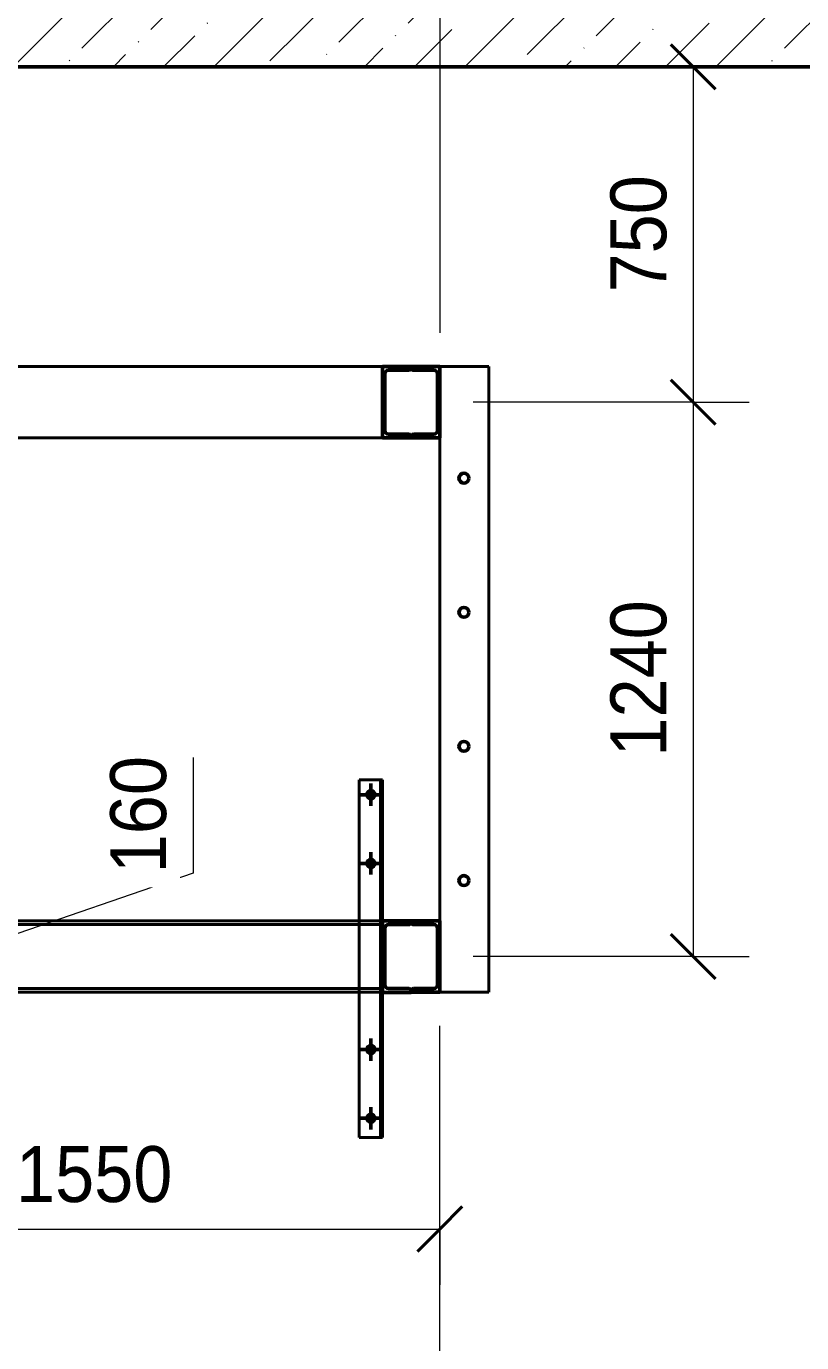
# Model space of a CAD drawing. Header units: millimetres. Extents: x 2670 to 14412, y -13325 to -6121.
# Drawn here: x 7776 to 9510, y -10598 to -7654 of the extents above; entities that cross this region are included whole.
import ezdxf

# ---------------------------------------------------------------- set-up
doc = ezdxf.new("R2010")
doc.units = ezdxf.units.MM
doc.linetypes.add('ADSK_Линия сетки', pattern=[25, 20, -2.5, 0, -2.5])
for name, color, linetype, lineweight in [('A-ANNO-DIMS', 7, 'Continuous', 9), ('A-ANNO-DIMS-50', 7, 'Continuous', 9), ('A-WALL', 7, 'Continuous', 18), ('A-WALL-PATT', 7, 'Continuous', 50), ('S-BEAM', 7, 'Continuous', 40), ('S-COLS', 7, 'Continuous', 18), ('S-GRID', 7, 'Continuous', 9)]:
    doc.layers.add(name, color=color, linetype=linetype, lineweight=lineweight)
doc.layers.add('A-DETL', color=7, linetype='Continuous', lineweight=5, true_color=0x00a600)
doc.styles.add('Arial_I_2', font='arial.ttf', dxfattribs={"width": 0.9, "height": 125})
doc.dimstyles.new('2_5mm_GOST_Type_AU_BF0_9_K_ADSK_Диагональ_2_мм_1', dxfattribs={"dimscale": 304.8, "dimtxt": 127.532425, "dimasz": 0.328084, "dimexe": 0.410105, "dimexo": 0.246063, "dimgap": 0.082021, "dimtad": 1, "dimdec": 0, "dimzin": 0, "dimdsep": 46, "dimtxsty": 'Arial_I_2', "dimblk1": 'OBLIQUE', "dimblk2": 'OBLIQUE', "dimsah": 1, "dimcen": 0.09, "dimazin": 2, "dimtfac": 1, "dimtdec": 4, "dimtix": 1, "dimtmove": 0, "dimatfit": 3, "dimfxl": 1, "dimtvp": 1, "dimtfill": 1, "dimtolj": 1, "dimtzin": 0, "dimlwd": 20, "dimlwe": 20, "dimarcsym": 2})
doc.dimstyles.new('2_5mm_GOST_Type_AU_BF0_9_K_ADSK_Диагональ_2_мм_1_1', dxfattribs={"dimscale": 304.8, "dimtxt": 127.532425, "dimasz": 0.328084, "dimexe": 0.410105, "dimexo": 0.246063, "dimgap": 0.082021, "dimtad": 1, "dimdec": 0, "dimzin": 0, "dimdsep": 46, "dimtxsty": 'Arial_I_2', "dimblk1": 'OBLIQUE', "dimblk2": 'OBLIQUE', "dimsah": 1, "dimcen": 0.09, "dimazin": 2, "dimtfac": 1, "dimtdec": 4, "dimtix": 1, "dimtmove": 1, "dimatfit": 3, "dimfxl": 1, "dimtvp": 1, "dimtfill": 1, "dimtolj": 1, "dimtzin": 0, "dimlwd": 20, "dimlwe": 20, "dimarcsym": 2})

# ---------------------------------------------------------------- blocks, each defined once
blk = doc.blocks.new('ADSK_КаркасНесущий_Уголок_ГОСТ 8509-93 - L 110x8-20697627-Конструкции металлические _ План')
at = {"layer": 'S-BEAM'}
for p, q in [((-699.8, 30), (-699.8, -80)), ((-699.8, 26), (-699.8, 30)), ((700, 30), (-699.8, 30)), ((-699.8, 30), (700, 30)), ((700, 30), (700, 26)), ((700, -80), (700, 30)), ((-699.8, 26), (-699.8, 22)), ((-699.8, 10), (-699.8, 22)), ((-699.8, -76), (-699.8, 10)), ((700, 22), (700, 26)), ((700, 22), (700, 10)), ((700, 10), (700, -76)), ((-699.8, -76), (-699.8, -80)), ((-699.8, -80), (700, -80)), ((700, -80), (700, -76))]:
    blk.add_line(p, q, dxfattribs=at)
blk = doc.blocks.new('ADSK_КаркасНесущий_Швеллер_ПолкаПараллельная_ГОСТ 8240-97 - 16П-20700698-Конструкции металлические _ План')
at = {"layer": 'S-BEAM'}
for p, q in [((6328.5, -8574.8), (6328.5, -8414.8)), ((6328.5, -8414.8), (6328.5, -8418.2)), ((6328.5, -8414.8), (8572.6, -8414.8)), ((6328.5, -8414.8), (8572.6, -8414.8)), ((6328.5, -8418.2), (6328.5, -8423.2)), ((8572.6, -8418.2), (8572.6, -8414.8)), ((8572.6, -8414.8), (8572.6, -8574.8)), ((8572.6, -8423.2), (8572.6, -8418.2)), ((6328.5, -8431.7), (6328.5, -8423.2)), ((6328.5, -8431.7), (6328.5, -8557.9)), ((8572.6, -8423.2), (8572.6, -8431.7)), ((8572.6, -8557.9), (8572.6, -8431.7)), ((6328.5, -8566.4), (6328.5, -8557.9)), ((6328.5, -8566.4), (6328.5, -8571.4)), ((8572.6, -8557.9), (8572.6, -8566.4)), ((8572.6, -8571.4), (8572.6, -8566.4)), ((6328.5, -8571.4), (6328.5, -8574.8)), ((8572.6, -8574.8), (6328.5, -8574.8)), ((6328.5, -8574.8), (8572.6, -8574.8)), ((8572.6, -8574.8), (8572.6, -8571.4))]:
    blk.add_line(p, q, dxfattribs=at)
blk = doc.blocks.new('ADSK_КолоннаНесущая_Швеллер_ПолкаПараллельная_ГОСТ 8240-97 - 16П-20688123-Конструкции металлические _ План')
at = {"layer": 'S-COLS'}
for p, q in [((-19.7, -80), (-19.7, 80)), ((-19.7, 80), (44.3, 80)), ((-14.7, 63.1), (-14.7, -63.1)), ((39.3, 71.6), (-6.2, 71.6)), ((44.3, 80), (44.3, 76.6)), ((44.3, -80), (-19.7, -80)), ((-6.2, -71.6), (39.3, -71.6)), ((44.3, -76.6), (44.3, -80))]:
    blk.add_line(p, q, dxfattribs=at)
at = {"layer": 'S-COLS', "lineweight": 50}
for p, q in [((44.3, 80), (-19.7, 80)), ((-19.7, 80), (-19.7, -80)), ((-14.7, -63.1), (-14.7, 63.1)), ((-6.2, 71.6), (39.3, 71.6)), ((44.3, 76.6), (44.3, 80)), ((-19.7, -80), (44.3, -80)), ((39.3, -71.6), (-6.2, -71.6)), ((44.3, -80), (44.3, -76.6))]:
    blk.add_line(p, q, dxfattribs=at)
at = {"layer": 'S-COLS'}
for centre, radius, start, end in [((-6.2, 63.1), 8.5, 90, 180), ((39.3, 76.6), 5, 270, 360), ((-6.2, -63.1), 8.5, 180, 270), ((39.3, -76.6), 5, 0, 90)]:
    blk.add_arc(centre, radius, start, end, dxfattribs=at)
at = {"layer": 'S-COLS', "lineweight": 50}
for centre, radius, start, end in [((-6.2, 63.1), 8.5, 90, 180), ((39.3, 76.6), 5, 270, 360), ((-6.2, -63.1), 8.5, 180, 270), ((39.3, -76.6), 5, 360, 90)]:
    blk.add_arc(centre, radius, start, end, dxfattribs=at)
blk = doc.blocks.new('ADSK_КаркасНесущий_Швеллер_ПолкаПараллельная_ГОСТ 8240-97 - 12П-20699504-Конструкции металлические _ План')
at = {"layer": 'S-BEAM'}
for p, q in [((-400, 16.6), (-400, -35.4)), ((-400, -35.4), (-400, 16.6)), ((400, 16.6), (-400, 16.6)), ((-400, 16.6), (400, 16.6)), ((-400, 11.8), (400, 11.8)), ((-400, 4.3), (-400, 11.8)), ((-400, 4.3), (-400, 11.8)), ((-400, -30.9), (-400, 4.3)), ((-400, 4.3), (-400, -30.9)), ((400, 16.6), (400, -35.4)), ((400, -35.4), (400, 16.6)), ((400, 11.8), (400, 4.3)), ((400, 11.8), (400, 4.3)), ((400, -30.9), (400, 4.3)), ((400, 4.3), (400, -30.9)), ((-400, -30.9), (-400, -35.4)), ((-400, -30.9), (-400, -35.4)), ((400, -35.4), (-400, -35.4)), ((-400, -35.4), (400, -35.4)), ((-400, -35.4), (400, -35.4)), ((400, -35.4), (400, -30.9)), ((400, -35.4), (400, -30.9))]:
    blk.add_line(p, q, dxfattribs=at)
blk = doc.blocks.new('ADSK_КаркасНесущий_Швеллер_ПолкаПараллельная_ГОСТ 8240-97 - 12П-20700868-Конструкции металлические _ План')
at = {"layer": 'S-BEAM'}
for p, q in [((-538.2, 16.6), (-538.2, -35.4)), ((-538.2, -35.4), (-538.2, 16.6)), ((-53.6, 16.6), (-538.2, 16.6)), ((-538.2, 16.6), (-53.6, 16.6)), ((-538.2, 11.8), (-53.6, 11.8)), ((-538.2, 4.3), (-538.2, 11.8)), ((-538.2, 4.3), (-538.2, 11.8)), ((-538.2, -30.9), (-538.2, 4.3)), ((-538.2, 4.3), (-538.2, -30.9)), ((-53.6, 16.6), (-53.6, -35.4)), ((-53.6, -35.4), (-53.6, 16.6)), ((-53.6, 11.8), (-53.6, 4.3)), ((-53.6, 11.8), (-53.6, 4.3)), ((-53.6, -30.9), (-53.6, 4.3)), ((-53.6, 4.3), (-53.6, -30.9)), ((-538.2, -30.9), (-538.2, -35.4)), ((-538.2, -30.9), (-538.2, -35.4)), ((-53.6, -35.4), (-538.2, -35.4)), ((-538.2, -35.4), (-53.6, -35.4)), ((-538.2, -35.4), (-53.6, -35.4)), ((-53.6, -35.4), (-53.6, -30.9)), ((-53.6, -35.4), (-53.6, -30.9))]:
    blk.add_line(p, q, dxfattribs=at)
blk = doc.blocks.new('ADSK_КаркасНесущий_Швеллер_ПолкаПараллельная_ГОСТ 8240-97 - 16П-20700469-Конструкции металлические _ План')
at = {"layer": 'S-BEAM'}
for p, q in [((6328.5, -9654.7), (6328.5, -9658.1)), ((6328.5, -9814.7), (6328.5, -9654.7)), ((6328.5, -9654.7), (8572.6, -9654.7)), ((8572.6, -9654.7), (6328.5, -9654.7)), ((8572.6, -9654.7), (8572.6, -9814.7)), ((8572.6, -9658.1), (8572.6, -9654.7)), ((6328.5, -9658.1), (6328.5, -9663.1)), ((6328.5, -9671.6), (6328.5, -9663.1)), ((6328.5, -9671.6), (6328.5, -9797.8)), ((8572.6, -9663.1), (8572.6, -9658.1)), ((8572.6, -9663.1), (8572.6, -9671.6)), ((8572.6, -9797.8), (8572.6, -9671.6)), ((6328.5, -9806.3), (6328.5, -9797.8)), ((8572.6, -9797.8), (8572.6, -9806.3)), ((6328.5, -9806.3), (6328.5, -9811.3)), ((6328.5, -9811.3), (6328.5, -9814.7)), ((8572.6, -9814.7), (6328.5, -9814.7)), ((8572.6, -9814.7), (6328.5, -9814.7)), ((8572.6, -9811.3), (8572.6, -9806.3)), ((8572.6, -9814.7), (8572.6, -9811.3))]:
    blk.add_line(p, q, dxfattribs=at)
blk = doc.blocks.new('ADSK_КаркасНесущий_Швеллер_ПолкаПараллельная_ГОСТ 8240-97 - 16П-V2-Конструкции металлические _ План')
at = {"layer": 'S-BEAM'}
for p, q in [((6328.5, -9658.1), (6328.5, -9654.7)), ((6328.5, -9654.7), (6328.5, -9814.7)), ((8572.6, -9654.7), (6328.5, -9654.7)), ((8572.6, -9654.7), (6328.5, -9654.7)), ((8572.6, -9814.7), (8572.6, -9654.7)), ((8572.6, -9654.7), (8572.6, -9658.1)), ((6328.5, -9658.1), (6328.5, -9663.1)), ((8572.6, -9663.1), (6328.5, -9663.1)), ((6328.5, -9663.1), (8572.6, -9663.1)), ((6328.5, -9671.6), (6328.5, -9663.1)), ((6328.5, -9797.8), (6328.5, -9671.6)), ((8572.6, -9663.1), (8572.6, -9658.1)), ((8572.6, -9663.1), (8572.6, -9671.6)), ((8572.6, -9671.6), (8572.6, -9797.8)), ((6328.5, -9806.3), (6328.5, -9797.8)), ((8572.6, -9797.8), (8572.6, -9806.3)), ((8572.6, -9806.3), (6328.5, -9806.3)), ((6328.5, -9806.3), (8572.6, -9806.3)), ((6328.5, -9806.3), (6328.5, -9811.3)), ((6328.5, -9814.7), (6328.5, -9811.3)), ((6328.5, -9814.7), (8572.6, -9814.7)), ((8572.6, -9814.7), (6328.5, -9814.7)), ((8572.6, -9811.3), (8572.6, -9806.3)), ((8572.6, -9811.3), (8572.6, -9814.7))]:
    blk.add_line(p, q, dxfattribs=at)
blk = doc.blocks.new('DIMBLOCK2-Конструкции металлические _ План')
at = {"layer": 'A-ANNO-DIMS-50', "color": 150, "lineweight": 20, "true_color": 0x0080ff}
for p, q in [((6200.5, -7035.9), (6200.5, -6910.9)), ((8700.5, -7035.9), (8700.5, -6910.9)), ((6200.5, -7035.9), (8700.5, -7035.9)), ((6200.5, -7035.9), (6200.5, -8339.8)), ((8700.5, -7035.9), (8700.5, -8339.8))]:
    blk.add_line(p, q, dxfattribs=at)
at = {"layer": 'A-ANNO-DIMS-50', "color": 150, "lineweight": 40, "true_color": 0x0080ff}
for p, q in [((6200.5, -7035.9), (6250.5, -6985.9)), ((8700.5, -7035.9), (8750.5, -6985.9)), ((6200.5, -7035.9), (6150.5, -7085.9)), ((8700.5, -7035.9), (8650.5, -7085.9))]:
    blk.add_line(p, q, dxfattribs=at)
at = {"layer": 'A-ANNO-DIMS-50', "color": 0, "lineweight": 20, "insert": (7277.9, -6850.6), "char_height": 125, "width": 414.382, "attachment_point": 1, "line_spacing_factor": 0.941778, "style": 'Arial_I_2', "bg_fill": 3, "box_fill_scale": 1.25, "bg_fill_color": 256, "bg_fill_true_color": 13158600, "bg_fill_transparency": 0}
blk.add_mtext('2500', dxfattribs=at)
blk = doc.blocks.new('_Oblique')
at = {"color": 0, "linetype": 'ByBlock', "lineweight": -2}
blk.add_line((-0.5, -0.5), (0.5, 0.5), dxfattribs=at)
blk = doc.blocks.new('DIMBLOCK6-Конструкции металлические _ План')
at = {"layer": 'A-ANNO-DIMS-50', "color": 150, "lineweight": 20, "true_color": 0x0080ff}
for p, q in [((8148.8, -9289.4), (8148.8, -9548.4)), ((8148.8, -9548.4), (7607.6, -9734.7)), ((7607.6, -9654.7), (7603.3, -9654.7)), ((7607.6, -9654.7), (7607.6, -9814.7)), ((7607.6, -9654.7), (7732.6, -9654.7)), ((7607.6, -9814.7), (7603.3, -9814.7)), ((7607.6, -9814.7), (7732.6, -9814.7))]:
    blk.add_line(p, q, dxfattribs=at)
at = {"layer": 'A-ANNO-DIMS-50', "color": 150, "lineweight": 40, "true_color": 0x0080ff}
for p, q in [((7607.6, -9654.7), (7557.6, -9604.7)), ((7607.6, -9654.7), (7657.6, -9704.7)), ((7607.6, -9814.7), (7557.6, -9764.7)), ((7607.6, -9814.7), (7657.6, -9864.7))]:
    blk.add_line(p, q, dxfattribs=at)
at = {"layer": 'A-ANNO-DIMS-50', "color": 0, "lineweight": 20, "insert": (7963.5, -9548.4), "char_height": 125, "width": 310.787, "attachment_point": 1, "rotation": 90, "line_spacing_factor": 0.941778, "style": 'Arial_I_2', "bg_fill": 3, "box_fill_scale": 1.25, "bg_fill_color": 256, "bg_fill_true_color": 13158600, "bg_fill_transparency": 0}
blk.add_mtext('160', dxfattribs=at)
blk = doc.blocks.new('DIMBLOCK7-Конструкции металлические _ План')
at = {"layer": 'A-ANNO-DIMS-50', "color": 150, "lineweight": 40, "true_color": 0x0080ff}
for p, q in [((9267.4, -7744.7), (9217.4, -7694.7)), ((9267.4, -7744.7), (9317.4, -7794.7)), ((9267.4, -8494.8), (9217.4, -8444.8)), ((9267.4, -8494.8), (9317.4, -8544.8))]:
    blk.add_line(p, q, dxfattribs=at)
at = {"layer": 'A-ANNO-DIMS-50', "color": 150, "lineweight": 20, "true_color": 0x0080ff}
for p, q in [((9267.4, -7744.7), (9263.2, -7744.7)), ((9267.4, -7744.7), (9267.4, -8494.8)), ((9267.4, -7744.7), (9392.4, -7744.7)), ((9267.4, -8494.8), (8775.5, -8494.8)), ((9267.4, -8494.8), (9392.4, -8494.8))]:
    blk.add_line(p, q, dxfattribs=at)
at = {"layer": 'A-ANNO-DIMS-50', "color": 0, "lineweight": 20, "insert": (9082.1, -8249.3), "char_height": 125, "width": 310.787, "attachment_point": 1, "rotation": 90, "line_spacing_factor": 0.941778, "style": 'Arial_I_2', "bg_fill": 3, "box_fill_scale": 1.25, "bg_fill_color": 256, "bg_fill_true_color": 13158600, "bg_fill_transparency": 0}
blk.add_mtext('750', dxfattribs=at)
blk = doc.blocks.new('DIMBLOCK8-Конструкции металлические _ План')
at = {"layer": 'A-ANNO-DIMS-50', "color": 150, "lineweight": 40, "true_color": 0x0080ff}
for p, q in [((9267.4, -8494.8), (9217.4, -8444.8)), ((9267.4, -8494.8), (9317.4, -8544.8)), ((9267.4, -9734.7), (9217.4, -9684.7)), ((9267.4, -9734.7), (9317.4, -9784.7))]:
    blk.add_line(p, q, dxfattribs=at)
at = {"layer": 'A-ANNO-DIMS-50', "color": 150, "lineweight": 20, "true_color": 0x0080ff}
for p, q in [((9267.4, -8494.8), (8775.5, -8494.8)), ((9267.4, -8494.8), (9267.4, -9734.7)), ((9267.4, -8494.8), (9392.4, -8494.8)), ((9267.4, -9734.7), (8775.5, -9734.7)), ((9267.4, -9734.7), (9392.4, -9734.7))]:
    blk.add_line(p, q, dxfattribs=at)
at = {"layer": 'A-ANNO-DIMS-50', "color": 0, "lineweight": 20, "insert": (9082.1, -9287.4), "char_height": 125, "width": 414.382, "attachment_point": 1, "rotation": 90, "line_spacing_factor": 0.941778, "style": 'Arial_I_2', "bg_fill": 3, "box_fill_scale": 1.25, "bg_fill_color": 256, "bg_fill_true_color": 13158600, "bg_fill_transparency": 0}
blk.add_mtext('1240', dxfattribs=at)
blk = doc.blocks.new('DIMBLOCK15-Конструкции металлические _ План')
at = {"layer": 'A-ANNO-DIMS-50', "color": 150, "lineweight": 20, "true_color": 0x0080ff}
for p, q in [((6200.5, -10884.3), (6200.5, -9889.8)), ((8700.5, -10884.3), (8700.5, -9889.7)), ((6200.5, -10884.3), (8700.5, -10884.3)), ((6200.5, -10884.3), (6200.5, -11009.3)), ((8700.5, -10884.3), (8700.5, -11009.3))]:
    blk.add_line(p, q, dxfattribs=at)
at = {"layer": 'A-ANNO-DIMS-50', "color": 150, "lineweight": 40, "true_color": 0x0080ff}
for p, q in [((6200.5, -10884.3), (6250.5, -10834.3)), ((8700.5, -10884.3), (8750.5, -10834.3)), ((6200.5, -10884.3), (6150.5, -10934.3)), ((8700.5, -10884.3), (8650.5, -10934.3))]:
    blk.add_line(p, q, dxfattribs=at)
at = {"layer": 'A-ANNO-DIMS-50', "color": 0, "lineweight": 20, "insert": (7277.9, -10699), "char_height": 125, "width": 414.382, "attachment_point": 1, "line_spacing_factor": 0.941778, "style": 'Arial_I_2', "bg_fill": 3, "box_fill_scale": 1.25, "bg_fill_color": 256, "bg_fill_true_color": 13158600, "bg_fill_transparency": 0}
blk.add_mtext('2500', dxfattribs=at)
blk = doc.blocks.new('DIMBLOCK16-Конструкции металлические _ План')
at = {"layer": 'A-ANNO-DIMS-50', "color": 150, "lineweight": 20, "true_color": 0x0080ff}
for p, q in [((8700.5, -10344.1), (8700.5, -9889.7)), ((7150.5, -10344.1), (7150.5, -10209.7)), ((7150.5, -10344.1), (8700.5, -10344.1)), ((7150.5, -10344.1), (7150.5, -10469.1)), ((8700.5, -10344.1), (8700.5, -10469.1))]:
    blk.add_line(p, q, dxfattribs=at)
at = {"layer": 'A-ANNO-DIMS-50', "color": 150, "lineweight": 40, "true_color": 0x0080ff}
for p, q in [((7150.5, -10344.1), (7200.5, -10294.1)), ((8700.5, -10344.1), (8750.5, -10294.1)), ((7150.5, -10344.1), (7100.5, -10394.1)), ((8700.5, -10344.1), (8650.5, -10394.1))]:
    blk.add_line(p, q, dxfattribs=at)
at = {"layer": 'A-ANNO-DIMS-50', "color": 0, "lineweight": 20, "insert": (7752.9, -10158.8), "char_height": 125, "width": 414.382, "attachment_point": 1, "line_spacing_factor": 0.941778, "style": 'Arial_I_2', "bg_fill": 3, "box_fill_scale": 1.25, "bg_fill_color": 256, "bg_fill_true_color": 13158600, "bg_fill_transparency": 0}
blk.add_mtext('1550', dxfattribs=at)

msp = doc.modelspace()

# ---------------------------------------------------------------- hatches: boundary and pattern name
at = {"layer": 'A-WALL-PATT', "lineweight": 5}
h = msp.add_hatch(dxfattribs=at)
h.set_pattern_fill('FP_1', color=256, style=0, pattern_type=2)
h.set_pattern_definition([(45, (0, 0), (42.09477, 154.34798), [198.437, -39.687, 1.676, -38.011])])
h.paths.add_polyline_path([(3330.5, -7744.7), (10540.5, -7744.7), (10540.5, -7404.7), (3330.5, -7404.7)])
h.paths.add_polyline_path([(11540.5, -7744.7), (13260.5, -7744.7), (13260.5, -7404.7), (11540.5, -7404.7)])

# ---------------------------------------------------------------- linework, layer by layer
at = {"layer": 'A-DETL', "color": 7, "lineweight": 50}
for p, q in [((8546.6, -9347.7), (8546.6, -9397.7)), ((8571.6, -9372.7), (8521.6, -9372.7)), ((8546.6, -9501.4), (8546.6, -9551.4)), ((8571.6, -9526.4), (8521.6, -9526.4)), ((8546.6, -9917.7), (8546.6, -9967.7)), ((8571.6, -9942.7), (8521.6, -9942.7)), ((8571.6, -10096.4), (8521.6, -10096.4)), ((8546.6, -10071.4), (8546.6, -10121.4))]:
    msp.add_line(p, q, dxfattribs=at)
for centre, radius in [((8754.5, -8664.7), 11), ((8754.5, -8964.7), 11), ((8754.5, -9264.7), 11), ((8546.6, -9372.7), 9), ((8546.6, -9526.4), 9), ((8754.5, -9564.7), 11), ((8546.6, -9942.7), 9), ((8546.6, -10096.4), 9)]:
    msp.add_circle(centre, radius, dxfattribs=at)
at = {"layer": 'A-WALL', "lineweight": 50}
msp.add_line((3330.5, -7744.7), (10540.5, -7744.7), dxfattribs=at)
at = {"layer": 'S-GRID', "color": 1, "linetype": 'ADSK_Линия сетки', "true_color": 0xff0000}
msp.add_line((2669.6, -7744.7), (13900.4, -7744.7), dxfattribs=at)

# ---------------------------------------------------------------- block references
at = {"layer": 'S-BEAM'}
for name in ['ADSK_КаркасНесущий_Швеллер_ПолкаПараллельная_ГОСТ 8240-97 - 16П-20700698-Конструкции металлические _ План', 'ADSK_КаркасНесущий_Швеллер_ПолкаПараллельная_ГОСТ 8240-97 - 16П-20700469-Конструкции металлические _ План', 'ADSK_КаркасНесущий_Швеллер_ПолкаПараллельная_ГОСТ 8240-97 - 16П-V2-Конструкции металлические _ План']:
    msp.add_blockref(name, (0, 0), dxfattribs=at)
at = {"layer": 'S-BEAM', "extrusion": (0, 0, -1)}
for name, p, rotation in [('ADSK_КаркасНесущий_Уголок_ГОСТ 8509-93 - L 110x8-20697627-Конструкции металлические _ План', (-8730.5, -9114.7), 270.0000000000001), ('ADSK_КаркасНесущий_Швеллер_ПолкаПараллельная_ГОСТ 8240-97 - 12П-20699504-Конструкции металлические _ План', (-8556, -9739.3), 90.00000000000097), ('ADSK_КаркасНесущий_Швеллер_ПолкаПараллельная_ГОСТ 8240-97 - 12П-20700868-Конструкции металлические _ План', (-8556, -9601.1), 90.00000000000018)]:
    msp.add_blockref(name, p, dxfattribs=dict(at, rotation=rotation))
at = {"layer": 'S-COLS'}
for p in [(8592.3, -8494.8), (8592.3, -9734.8)]:
    msp.add_blockref('ADSK_КолоннаНесущая_Швеллер_ПолкаПараллельная_ГОСТ 8240-97 - 16П-20688123-Конструкции металлические _ План', p, dxfattribs=at)
at = {"layer": 'S-COLS', "rotation": 180}
for p in [(8680.8, -8494.8), (8680.8, -9734.7)]:
    msp.add_blockref('ADSK_КолоннаНесущая_Швеллер_ПолкаПараллельная_ГОСТ 8240-97 - 16П-20688123-Конструкции металлические _ План', p, dxfattribs=at)

# ---------------------------------------------------------------- next in the draw order: dimensions: what is measured, and where the dimension line sits
at = {"layer": 'A-ANNO-DIMS', "color": 150, "lineweight": 20, "true_color": 0x0080ff}
dim = msp.add_linear_dim(base=(8700.5, -7035.9), p1=(6200.5, -8414.8), p2=(8700.5, -8414.8), dimstyle='2_5mm_GOST_Type_AU_BF0_9_K_ADSK_Диагональ_2_мм_1', override={"dimpost": '<>', "dimfxl": 2500}, dxfattribs=at)
dim.commit()
dim.dimension.update_dxf_attribs({"geometry": 'DIMBLOCK2-Конструкции металлические _ План', "text_midpoint": (7450.5, -6947)})
dim = msp.add_linear_dim(base=(7607.6, -9814.7), p1=(7678.3, -9654.7), p2=(7678.3, -9814.7), angle=90, dimstyle='2_5mm_GOST_Type_AU_BF0_9_K_ADSK_Диагональ_2_мм_1_1', override={"dimpost": '<>', "dimfxl": 160}, dxfattribs=at)
dim.commit()
dim.dimension.update_dxf_attribs({"geometry": 'DIMBLOCK6-Конструкции металлические _ План', "text_midpoint": (8046.8, -9393), "dimtype": 160, "text_rotation": 90})

# ---------------------------------------------------------------- next in the draw order: dimensions: what is measured, and where the dimension line sits
dim = msp.add_linear_dim(base=(9267.4, -8494.8), p1=(9338.2, -7744.7), p2=(8700.5, -8494.8), angle=90, dimstyle='2_5mm_GOST_Type_AU_BF0_9_K_ADSK_Диагональ_2_мм_1', override={"dimpost": '<>', "dimfxl": 984.473494}, dxfattribs=at)
dim.commit()
dim.dimension.update_dxf_attribs({"geometry": 'DIMBLOCK7-Конструкции металлические _ План', "text_midpoint": (9178.6, -8119.8)})
dim = msp.add_linear_dim(base=(8700.5, -10884.3), p1=(6200.5, -9814.8), p2=(8700.5, -9814.7), dimstyle='2_5mm_GOST_Type_AU_BF0_9_K_ADSK_Диагональ_2_мм_1', override={"dimpost": '<>', "dimfxl": 2500.000006}, dxfattribs=at)
dim.commit()
dim.dimension.update_dxf_attribs({"geometry": 'DIMBLOCK15-Конструкции металлические _ План', "text_midpoint": (7450.5, -10795.5)})

# ---------------------------------------------------------------- next in the draw order: dimensions: what is measured, and where the dimension line sits
dim = msp.add_linear_dim(base=(9267.4, -9734.7), p1=(8700.5, -8494.8), p2=(8700.5, -9734.7), angle=90, dimstyle='2_5mm_GOST_Type_AU_BF0_9_K_ADSK_Диагональ_2_мм_1', override={"dimpost": '<>', "dimfxl": 1239.82644}, dxfattribs=at)
dim.commit()
dim.dimension.update_dxf_attribs({"geometry": 'DIMBLOCK8-Конструкции металлические _ План', "text_midpoint": (9178.6, -9114.7)})
dim = msp.add_linear_dim(base=(8700.5, -10344.1), p1=(7150.5, -10134.7), p2=(8700.5, -9814.7), dimstyle='2_5mm_GOST_Type_AU_BF0_9_K_ADSK_Диагональ_2_мм_1', override={"dimpost": '<>', "dimfxl": 1582.687588}, dxfattribs=at)
dim.commit()
dim.dimension.update_dxf_attribs({"geometry": 'DIMBLOCK16-Конструкции металлические _ План', "text_midpoint": (7925.5, -10255.3)})

doc.saveas('drawing.dxf')
